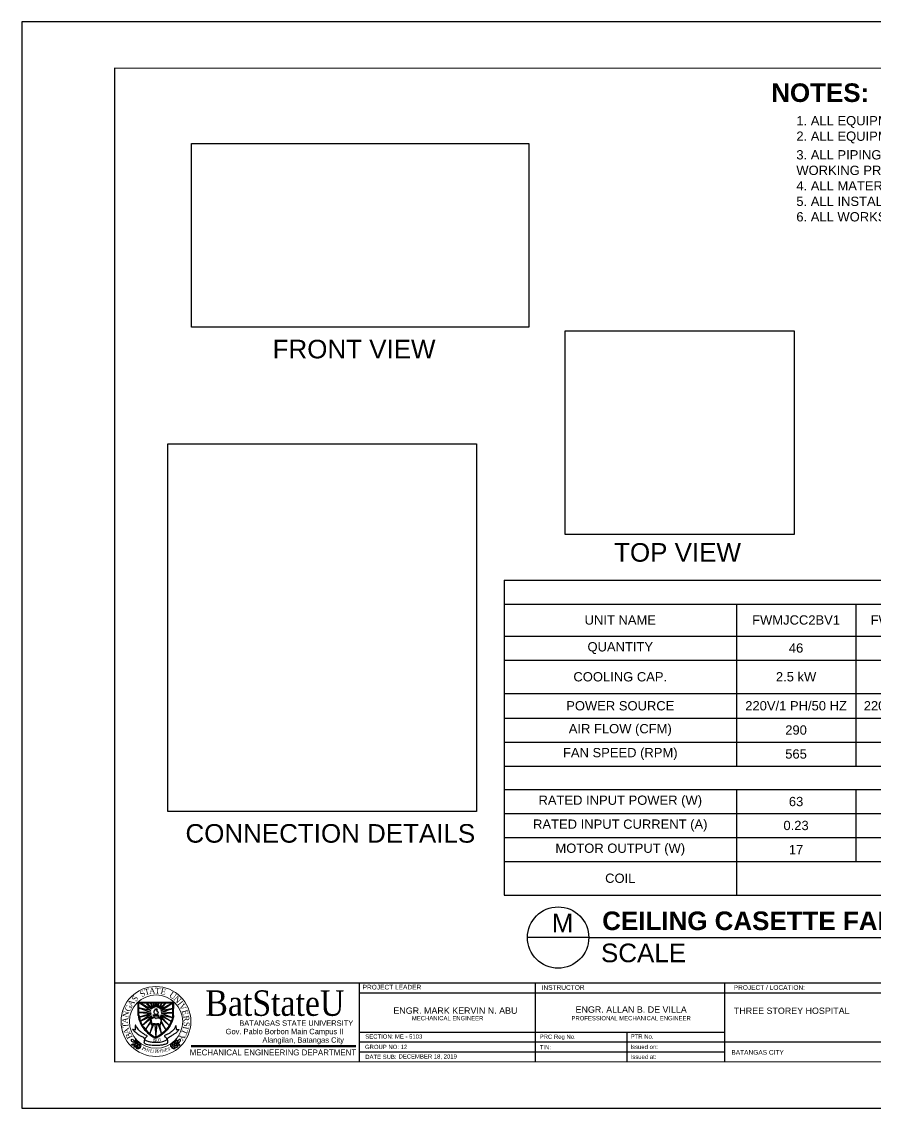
# Model space of a CAD drawing. Header units: inches. Extents: x 72.7 to 89.2, y 9.9 to 21.6.
# Drawn here: x 72.73 to 81.92, y 9.9 to 21.6 of the extents above; entities that cross this region are included whole.
import ezdxf
from ezdxf.enums import TextEntityAlignment as Align

# ---------------------------------------------------------------- set-up
doc = ezdxf.new("R2010")
doc.units = ezdxf.units.IN
doc.header["$MEASUREMENT"] = 0
for name, color, linetype in [('.1', 1, 'Continuous'), ('SHEET', 3, 'Continuous'), ('text', 7, 'Continuous'), ('WALL', 2, 'Continuous')]:
    doc.layers.add(name, color=color, linetype=linetype)
doc.layers.add('stair', color=134, linetype='Continuous', lineweight=0)
doc.layers.add('texts', color=2, linetype='Continuous', lineweight=18)
doc.styles.add('arial', font='arial.ttf')
doc.styles.add('CGOTHIC', font='GOTHIC.TTF')
doc.styles.add('GARAMOND', font='GARA.TTF')
picture_1 = doc.add_image_def('image1.jpg', size_in_pixel=(416, 370))
picture_2 = doc.add_image_def('image2.jpg', size_in_pixel=(428, 233))
picture_3 = doc.add_image_def('image3.jpg', size_in_pixel=(530, 632))

# ---------------------------------------------------------------- blocks, each defined once
blk = doc.blocks.new('*T3')
at = {"color": 0, "linetype": 'ByBlock', "lineweight": -2, "transparency": 16777216}
for p, q in [((0, 0), (10.282, 0)), ((0, 0), (0, -3.389)), ((10.282, 0), (10.282, -3.389)), ((0, -0.256), (10.282, -0.256)), ((2.5, -0.256), (2.5, -2.001)), ((3.787, -0.256), (3.787, -2.001)), ((5.052, -0.256), (5.052, -2.001)), ((6.367, -0.256), (6.367, -2.001)), ((7.661, -0.256), (7.661, -2.001)), ((8.977, -0.256), (8.977, -2.001)), ((0, -0.601), (10.282, -0.601)), ((0, -0.86), (10.282, -0.86)), ((0, -1.22), (10.282, -1.22)), ((0, -1.484), (10.282, -1.484)), ((0, -1.742), (10.282, -1.742)), ((0, -2.001), (10.282, -2.001)), ((0, -2.254), (10.282, -2.254)), ((2.5, -2.254), (2.5, -3.389)), ((3.787, -2.254), (3.787, -3.029)), ((5.052, -2.254), (5.052, -3.029)), ((6.367, -2.254), (6.367, -3.029)), ((7.661, -2.254), (7.661, -3.029)), ((8.977, -2.254), (8.977, -3.029)), ((0, -2.512), (10.282, -2.512)), ((0, -2.77), (10.282, -2.77)), ((0, -3.029), (10.282, -3.029)), ((0, -3.389), (10.282, -3.389))]:
    blk.add_line(p, q, dxfattribs=at)
at = {"color": 0, "transparency": 16777216, "char_height": 0.1, "attachment_point": 5, "style": 'arial'}
for s, insert, width in [('{\\fArial|b1|i0|c0|p34;SPECIFICATIONS}', (5.141, -0.128), 10.16192), ('UNIT NAME', (1.25, -0.428), 2.38), ('FWMJCC2BV1', (3.143, -0.428), 1.16688), ('FWMJCC4BV1', (4.419, -0.428), 1.14473), ('FWMJCC5BV1', (5.709, -0.428), 1.19529), ('FWMJC6BV1', (7.014, -0.428), 1.17454), ('FWMJC8BV1', (8.319, -0.428), 1.19578), ('FWMJC9BV1', (9.63, -0.428), 1.18469), ('{\\fArial|b0|i0|c0|p34;QUANTITY}', (1.25, -0.73), 2.38), ('{\\fArial|b0|i0|c0|p34;46}', (3.143, -0.73), 1.16688), ('{\\fArial|b0|i0|c0|p34;13}', (4.419, -0.73), 1.14473), ('5', (5.709, -0.73), 1.19529), ('{\\fArial|b0|i0|c0|p34;18}', (7.014, -0.73), 1.17454), ('{\\fArial|b0|i0|c0|p34;3}', (8.319, -0.73), 1.19578), ('{\\fArial|b0|i0|c0|p34;5}', (9.63, -0.73), 1.18469), ('COOLING CAP.', (1.25, -1.04), 2.38), ('{\\fArial|b0|i0|c0|p34;2.5 kW}', (3.143, -1.04), 1.16688), ('{\\fArial|b0|i0|c0|p34;4.1 kW}', (4.419, -1.04), 1.14473), ('{\\fArial|b0|i0|c0|p34;4.5 kW}', (5.709, -1.04), 1.19529), ('{\\fArial|b0|i0|c0|p34;6 kW}', (7.014, -1.04), 1.17454), ('{\\fArial|b0|i0|c0|p34;7.3 kW}', (8.319, -1.04), 1.19578), ('{\\fArial|b0|i0|c0|p34;8.8 kW}', (9.63, -1.04), 1.18469), ('POWER SOURCE', (1.25, -1.352), 2.38), ('{\\fArial|b0|i0|c0|p34;220V/1 PH/50 HZ}', (3.143, -1.352), 1.16688), ('{\\fArial|b0|i0|c0|p34;220V/1 PH/50 HZ}', (4.419, -1.352), 1.14473), ('{\\fArial|b0|i0|c0|p34;220V/1 PH/50 HZ}', (5.709, -1.352), 1.19529), ('{\\fArial|b0|i0|c0|p34;220V/1 PH/50 HZ}', (7.014, -1.352), 1.17454), ('{\\fArial|b0|i0|c0|p34;220V/1 PH/50 HZ}', (8.319, -1.352), 1.19578), ('{\\fArial|b0|i0|c0|p34;220V/1 PH/50 HZ}', (9.63, -1.352), 1.18469), ('AIR FLOW (CFM)', (1.25, -1.613), 2.38), ('{\\fArial|b0|i0|c0|p34;290}', (3.143, -1.613), 1.16688), ('{\\fArial|b0|i0|c0|p34;310}', (4.419, -1.613), 1.14473), ('{\\fArial|b0|i0|c0|p34;330}', (5.709, -1.613), 1.19529), ('{\\fArial|b0|i0|c0|p34;620}', (7.014, -1.613), 1.17454), ('{\\fArial|b0|i0|c0|p34;700}', (8.319, -1.613), 1.19578), ('{\\fArial|b0|i0|c0|p34;720}', (9.63, -1.613), 1.18469), ('FAN SPEED (RPM)', (1.25, -1.871), 2.38), ('{\\fArial|b0|i0|c0|p34;565}', (3.143, -1.871), 1.16688), ('{\\fArial|b0|i0|c0|p34;630}', (4.419, -1.871), 1.14473), ('{\\fArial|b0|i0|c0|p34;700}', (5.709, -1.871), 1.19529), ('{\\fArial|b0|i0|c0|p34;450}', (7.014, -1.871), 1.17454), ('{\\fArial|b0|i0|c0|p34;500}', (8.319, -1.871), 1.19578), ('{\\fArial|b0|i0|c0|p34;550}', (9.63, -1.871), 1.18469), ('{\\fArial|b1|i0|c0|p34;FAN MOTOR}', (5.141, -2.127), 10.16192), ('RATED INPUT POWER (W)', (1.25, -2.383), 2.38), ('{\\fArial|b0|i0|c0|p34;63}', (3.143, -2.383), 1.16688), ('{\\fArial|b0|i0|c0|p34;64}', (4.419, -2.383), 1.14473), ('{\\fArial|b0|i0|c0|p34;79}', (5.709, -2.383), 1.19529), ('{\\fArial|b0|i0|c0|p34;95}', (7.014, -2.383), 1.17454), ('{\\fArial|b0|i0|c0|p34;126}', (8.319, -2.383), 1.19578), ('{\\fArial|b0|i0|c0|p34;167}', (9.63, -2.383), 1.18469), ('RATED INPUT CURRENT (A)', (1.25, -2.641), 2.38), ('{\\fArial|b0|i0|c0|p34;0.23}', (3.143, -2.641), 1.16688), ('{\\fArial|b0|i0|c0|p34;0.25}', (4.419, -2.641), 1.14473), ('{\\fArial|b0|i0|c0|p34;0.32}', (5.709, -2.641), 1.19529), ('{\\fArial|b0|i0|c0|p34;0.40}', (7.014, -2.641), 1.17454), ('{\\fArial|b0|i0|c0|p34;0.45}', (8.319, -2.641), 1.19578), ('{\\fArial|b0|i0|c0|p34;0.49}', (9.63, -2.641), 1.18469), ('MOTOR OUTPUT (W)', (1.25, -2.9), 2.38), ('{\\fArial|b0|i0|c0|p34;17}', (3.143, -2.9), 1.16688), ('{\\fArial|b0|i0|c0|p34;23}', (4.419, -2.9), 1.14473), ('{\\fArial|b0|i0|c0|p34;28}', (5.709, -2.9), 1.19529), ('{\\fArial|b0|i0|c0|p34;30}', (7.014, -2.9), 1.17454), ('{\\fArial|b0|i0|c0|p34;45}', (8.319, -2.9), 1.19578), ('{\\fArial|b0|i0|c0|p34;65}', (9.63, -2.9), 1.18469), ('COIL', (1.25, -3.209), 2.38), ('7 MM COPPER', (6.391, -3.209), 7.66192)]:
    blk.add_mtext(s, dxfattribs=dict(at, insert=insert, width=width))

msp = doc.modelspace()

# ---------------------------------------------------------------- linework, layer by layer
at = {"layer": '.1', "color": 0}
for p, q in [((89.22771, 21.59507), (72.72771, 21.59507)), ((72.72771, 21.59507), (72.72771, 9.89507)), ((72.72771, 9.89507), (89.22771, 9.89507))]:
    msp.add_line(p, q, dxfattribs=at)
at = {"layer": '.1', "linetype": 'Continuous', "ltscale": 0.5}
msp.add_line((78.2577, 11.24609), (78.2577, 10.39507), dxfattribs=at)
for p, q in [((78.8345, 11.73365), (78.17395, 11.73365)), ((78.8345, 11.73365), (84.95468, 11.73365)), ((73.98138, 10.89328), (73.98138, 11.03731)), ((73.98952, 10.89902), (73.98952, 11.02683)), ((74.12748, 10.96087), (74.00482, 11.02683)), ((74.00482, 11.02683), (74.11846, 10.94825)), ((74.07787, 11.02683), (74.07246, 11.02126)), ((74.07246, 11.02126), (74.12748, 10.96087)), ((74.1374, 10.96988), (74.07787, 11.02683)), ((74.11936, 11.02683), (74.11485, 11.02683)), ((74.11485, 11.02683), (74.1374, 10.96988)), ((74.15093, 10.97619), (74.11936, 11.02683)), ((74.15093, 11.02683), (74.14138, 11.02386)), ((74.14138, 11.02386), (74.15093, 10.97619)), ((74.16445, 10.9834), (74.15093, 11.02683)), ((74.16806, 11.02683), (74.16445, 10.9834)), ((74.18069, 11.02683), (74.16806, 11.02683)), ((74.19692, 11.02683), (74.18069, 10.9843)), ((74.18069, 10.9843), (74.18069, 11.02683)), ((74.2366, 11.02683), (74.19692, 10.97799)), ((74.19692, 10.97799), (74.20323, 11.02683)), ((74.20323, 11.02683), (74.19692, 11.02683)), ((74.27809, 11.02683), (74.21045, 10.96898)), ((74.21045, 10.96898), (74.2366, 11.02683)), ((74.34663, 11.02683), (74.22037, 10.95996)), ((74.22037, 10.95996), (74.27809, 11.02683)), ((74.22668, 10.94284), (74.34663, 11.02683)), ((74.35479, 10.89794), (74.35479, 11.02683)), ((74.36293, 10.89328), (74.36558, 11.03659)), ((74.11846, 10.94825), (73.98588, 10.97709)), ((73.98588, 10.97709), (74.11846, 10.93112)), ((74.12206, 10.9167), (73.99391, 10.87772)), ((73.99391, 10.87772), (74.12297, 10.90588)), ((74.11846, 10.93112), (73.994, 10.92571)), ((73.994, 10.92571), (74.12206, 10.9167)), ((74.12297, 10.90588), (74.00628, 10.83421)), ((74.00628, 10.83421), (74.12748, 10.88966)), ((74.12748, 10.88966), (74.02839, 10.78842)), ((74.14919, 10.89092), (74.14919, 10.87416)), ((74.19561, 10.88892), (74.19561, 10.87216)), ((74.31469, 10.78639), (74.20955, 10.88155)), ((74.33769, 10.83329), (74.22037, 10.88966)), ((74.22037, 10.88966), (74.31469, 10.78639)), ((74.35479, 10.97078), (74.22668, 10.94284)), ((74.22668, 10.90048), (74.33769, 10.83329)), ((74.22668, 10.90048), (74.34923, 10.87245)), ((74.23029, 10.92932), (74.35479, 10.97078)), ((74.35479, 10.92391), (74.23029, 10.92932)), ((74.23209, 10.9167), (74.35479, 10.92391)), ((74.34923, 10.87245), (74.23209, 10.9167)), ((73.95425, 10.74092), (73.95249, 10.78673)), ((74.02839, 10.78842), (74.1365, 10.87884)), ((74.11395, 10.82837), (74.06217, 10.74269)), ((74.06217, 10.74269), (74.11575, 10.81485)), ((74.10828, 10.85524), (74.12114, 10.79617)), ((74.10898, 10.6989), (74.15002, 10.80133)), ((74.13469, 10.79231), (74.10898, 10.6989)), ((74.11825, 10.85399), (74.12789, 10.79907)), ((74.16085, 10.79862), (74.17216, 10.65937)), ((74.17216, 10.65937), (74.1861, 10.79952)), ((74.19782, 10.79862), (74.23419, 10.69799)), ((74.23419, 10.69799), (74.21406, 10.79321)), ((74.23056, 10.84917), (74.21707, 10.7981)), ((74.22237, 10.79521), (74.23812, 10.85569)), ((74.22759, 10.82025), (74.27805, 10.73821)), ((74.27805, 10.73821), (74.233, 10.83197)), ((74.3877, 10.78713), (74.38958, 10.74215)), ((73.92368, 10.74726), (73.95425, 10.74092)), ((74.38958, 10.74215), (74.41959, 10.74313))]:
    msp.add_line(p, q)
msp.add_circle((78.50422, 11.73365), 0.33027)
for points in [[(73.98138, 10.89328), (73.99307, 10.84337), (74.01742, 10.78748), (74.05079, 10.74061), (74.11753, 10.68022), (74.16263, 10.65408), (74.17165, 10.65138)], [(73.98952, 10.89902), (74.00122, 10.84911), (74.02557, 10.79323), (74.05894, 10.74636), (74.12568, 10.68597), (74.17077, 10.65983), (74.17979, 10.65712)], [(74.35479, 10.89902), (74.34309, 10.84911), (74.31874, 10.79323), (74.28537, 10.74636), (74.21863, 10.68597), (74.17354, 10.65983), (74.16452, 10.65712)], [(74.36293, 10.89328), (74.35124, 10.84337), (74.32689, 10.78748), (74.29352, 10.74061), (74.22678, 10.68022), (74.18168, 10.65408), (74.17266, 10.65138)], [(74.10828, 10.85524), (74.10813, 10.86167), (74.1176, 10.86303), (74.1279, 10.86697), (74.14043, 10.87323), (74.14919, 10.87416), (74.14919, 10.87805)], [(74.12114, 10.79617), (74.12933, 10.79029), (74.13801, 10.79231), (74.1438, 10.79848), (74.15002, 10.80133), (74.15874, 10.80133), (74.16549, 10.79992), (74.17224, 10.79655), (74.18332, 10.79896), (74.19007, 10.80088), (74.19782, 10.79862), (74.21406, 10.79321), (74.22237, 10.79521)], [(74.12789, 10.79907), (74.13705, 10.79907), (74.13849, 10.80292), (74.14476, 10.80629), (74.15536, 10.8087), (74.16549, 10.80388), (74.17175, 10.80292), (74.17995, 10.8034), (74.18622, 10.80629), (74.19537, 10.80726), (74.20116, 10.80677), (74.20646, 10.80292), (74.20935, 10.80051), (74.21707, 10.7981)], [(74.23792, 10.85494), (74.23588, 10.86215), (74.22575, 10.85974), (74.21997, 10.86263), (74.21563, 10.86793), (74.20936, 10.87178), (74.20406, 10.87564), (74.19561, 10.87564)], [(73.93726, 10.60284), (73.91915, 10.60932), (73.91078, 10.62228), (73.9097, 10.63497), (73.91132, 10.63713), (73.9224, 10.63605), (73.93347, 10.62606), (73.9378, 10.61634), (73.93915, 10.60716), (73.93915, 10.60257), (73.93807, 10.60257), (73.93564, 10.605), (73.93537, 10.605)], [(73.95484, 10.58437), (73.94459, 10.5766), (73.93, 10.57353), (73.92096, 10.57387), (73.9137, 10.5783), (73.91345, 10.58121), (73.92049, 10.58566), (73.92747, 10.58829), (73.93602, 10.5896), (73.93932, 10.59057), (73.94577, 10.58888), (73.95429, 10.58421), (73.95461, 10.58311)], [(73.9778, 10.56466), (73.96756, 10.55689), (73.95297, 10.55382), (73.94393, 10.55416), (73.93667, 10.55859), (73.93642, 10.5615), (73.94346, 10.56595), (73.95044, 10.56858), (73.95899, 10.56989), (73.96229, 10.57086), (73.96874, 10.56917), (73.97725, 10.5645), (73.97758, 10.5634)], [(73.95936, 10.59041), (73.96394, 10.60243), (73.9628, 10.6173), (73.95994, 10.62588), (73.95364, 10.6316), (73.95078, 10.63102), (73.94849, 10.62302), (73.94792, 10.61558), (73.94906, 10.607), (73.94906, 10.60357), (73.9525, 10.59785), (73.95936, 10.59099), (73.96051, 10.59099)], [(74.00293, 10.54684), (73.99269, 10.53907), (73.9781, 10.536), (73.96906, 10.53634), (73.9618, 10.54077), (73.96155, 10.54368), (73.96859, 10.54813), (73.97556, 10.55076), (73.98412, 10.55207), (73.98741, 10.55304), (73.99387, 10.55135), (74.00238, 10.54668), (74.00271, 10.54558)], [(73.98233, 10.5707), (73.98691, 10.58272), (73.98577, 10.59759), (73.9829, 10.60617), (73.97661, 10.61189), (73.97375, 10.61131), (73.97146, 10.60331), (73.97088, 10.59587), (73.97203, 10.58729), (73.97203, 10.58386), (73.97546, 10.57814), (73.98233, 10.57128), (73.98348, 10.57128)], [(74.00746, 10.55288), (74.01204, 10.5649), (74.0109, 10.57977), (74.00803, 10.58835), (74.00174, 10.59407), (73.99888, 10.59349), (73.99659, 10.58549), (73.99601, 10.57805), (73.99716, 10.56947), (73.99716, 10.56604), (74.00059, 10.56032), (74.00746, 10.55346), (74.00861, 10.55346)], [(74.33618, 10.55564), (74.33211, 10.56784), (74.33387, 10.58265), (74.33709, 10.5911), (74.34362, 10.59655), (74.34646, 10.59586), (74.34841, 10.58776), (74.34867, 10.58031), (74.34717, 10.57178), (74.34703, 10.56836), (74.34335, 10.56279), (74.33621, 10.55621), (74.33506, 10.55626)], [(74.34045, 10.54942), (74.35036, 10.54123), (74.36482, 10.53754), (74.37386, 10.5375), (74.3813, 10.54163), (74.38167, 10.54453), (74.37482, 10.54926), (74.36796, 10.55219), (74.35947, 10.55386), (74.35622, 10.55496), (74.3497, 10.55354), (74.341, 10.54923), (74.34063, 10.54815)], [(74.36203, 10.5724), (74.35796, 10.58459), (74.35973, 10.5994), (74.36295, 10.60785), (74.36947, 10.6133), (74.37231, 10.61261), (74.37426, 10.60452), (74.37452, 10.59706), (74.37302, 10.58854), (74.37288, 10.58511), (74.36921, 10.57954), (74.36206, 10.57297), (74.36091, 10.57302)], [(74.36631, 10.56617), (74.37622, 10.55798), (74.39067, 10.5543), (74.39971, 10.55426), (74.40715, 10.55839), (74.40753, 10.56128), (74.40067, 10.56602), (74.39381, 10.56894), (74.38532, 10.57061), (74.38207, 10.57171), (74.37555, 10.57029), (74.36685, 10.56599), (74.36648, 10.5649)], [(74.38581, 10.59113), (74.38173, 10.60332), (74.3835, 10.61813), (74.38672, 10.62658), (74.39325, 10.63204), (74.39608, 10.63134), (74.39804, 10.62325), (74.3983, 10.61579), (74.39679, 10.60727), (74.39665, 10.60384), (74.39298, 10.59827), (74.38583, 10.5917), (74.38469, 10.59175)], [(74.39008, 10.5849), (74.39999, 10.57671), (74.41444, 10.57303), (74.42348, 10.57299), (74.43092, 10.57712), (74.4313, 10.58001), (74.42445, 10.58475), (74.41759, 10.58768), (74.40909, 10.58934), (74.40584, 10.59044), (74.39932, 10.58902), (74.39062, 10.58472), (74.39025, 10.58363)], [(74.40841, 10.60262), (74.42677, 10.60834), (74.43568, 10.62094), (74.43729, 10.63357), (74.43576, 10.6358), (74.42465, 10.63518), (74.41316, 10.62567), (74.40844, 10.61613), (74.4067, 10.60702), (74.40651, 10.60243), (74.40759, 10.60239), (74.41012, 10.60471), (74.41039, 10.6047)]]:
    msp.add_spline(points, degree=3)
for points, end_tangent in [([(74.14688, 10.9025), (74.16146, 10.9017), (74.17664, 10.9011), (74.18683, 10.9013), (74.19581, 10.9023), (74.2008, 10.9019), (74.201, 10.89711), (74.201, 10.89312), (74.19921, 10.88952), (74.19501, 10.88893), (74.18663, 10.88813), (74.17205, 10.88813), (74.15467, 10.88773), (74.15028, 10.89032), (74.14529, 10.89352), (74.14668, 10.9027), (74.14668, 10.90369)], (-1, 0)), ([(74.11825, 10.85399), (74.13078, 10.86073), (74.13946, 10.86844), (74.14813, 10.87085), (74.15681, 10.87181), (74.16549, 10.86844), (74.16886, 10.8641), (74.17224, 10.86169), (74.17706, 10.86603), (74.18814, 10.86844), (74.19875, 10.87037), (74.21032, 10.86507), (74.21803, 10.85736), (74.22767, 10.85399), (74.23056, 10.85543), (74.23056, 10.84917)], (0, -1))]:
    msp.add_spline(points, degree=3, dxfattribs=dict(end_tangent=end_tangent))
at = {"start_tangent": (-1, 0)}
msp.add_spline([(74.17104, 10.90578), (74.15966, 10.91197), (74.15367, 10.92135), (74.15367, 10.93173), (74.15367, 10.93971), (74.15607, 10.9439), (74.15846, 10.95188), (74.16206, 10.95109), (74.16325, 10.95907), (74.16565, 10.96506), (74.16885, 10.96067), (74.17504, 10.95508), (74.17983, 10.95508), (74.17943, 10.96146), (74.17723, 10.96725), (74.17763, 10.96925), (74.18342, 10.96426), (74.18342, 10.95967), (74.18442, 10.95528), (74.18442, 10.95049), (74.18263, 10.9431), (74.18702, 10.93632), (74.19241, 10.93652), (74.19581, 10.92773), (74.19481, 10.92055), (74.18962, 10.91077), (74.18462, 10.90658), (74.17843, 10.90538), (74.17084, 10.90538), (74.17124, 10.90538)], degree=3, dxfattribs=at)
for points, knots in [([(73.9552, 10.79153), (73.94681, 10.79153), (73.9672, 10.76442), (73.97679, 10.74561), (74.0027, 10.72259), (74.03178, 10.70561), (74.05069, 10.68642), (74.08114, 10.68152), (74.07391, 10.66613), (74.06602, 10.65785), (74.05546, 10.65144), (74.04729, 10.63509), (74.07299, 10.62054), (74.10234, 10.6121), (74.13865, 10.60579), (74.16846, 10.60617), (74.20349, 10.60558), (74.24252, 10.61026), (74.2749, 10.62343), (74.29261, 10.63391), (74.29265, 10.64524), (74.28313, 10.65216), (74.27704, 10.66061), (74.26604, 10.66636), (74.26939, 10.67771), (74.27947, 10.68974), (74.30237, 10.6934), (74.32621, 10.71037), (74.34885, 10.72589), (74.36583, 10.74307), (74.3763, 10.75867), (74.38553, 10.77028), (74.38772, 10.78511), (74.3877, 10.78713)], [0, 0, 0, 0, 0.05015677, 0.09732989, 0.16941511, 0.23846923, 0.29738227, 0.34519032, 0.36160902, 0.38475292, 0.41540171, 0.43521016, 0.48008218, 0.54908588, 0.63759308, 0.69239675, 0.72818115, 0.84754613, 0.9203779, 0.94487982, 0.95929114, 0.97972207, 1.01030939, 1.0239692, 1.04625377, 1.06606424, 1.11908078, 1.17380836, 1.241086, 1.28254417, 1.31829324, 1.35059418, 1.37988475, 1.37988475, 1.37988475, 1.37988475]), ([(73.95252, 10.79051), (73.95328, 10.79139), (73.95467, 10.79201), (73.95677, 10.79197), (73.95709, 10.79197)], [3.0484676524, 3.0484676524, 3.0484676524, 3.0484676524, 3.0588690437, 3.0607909809, 3.0607909809, 3.0607909809, 3.0607909809]), ([(74.41959, 10.74313), (74.42025, 10.74316), (74.42429, 10.7424), (74.40141, 10.72094), (74.38742, 10.70252), (74.35876, 10.68664), (74.33234, 10.66886), (74.31301, 10.65329), (74.29214, 10.64647), (74.2964, 10.62478), (74.30157, 10.6075), (74.28934, 10.58637), (74.26414, 10.58161), (74.23128, 10.57308), (74.19087, 10.57), (74.15135, 10.56902), (74.11628, 10.5744), (74.08533, 10.57769), (74.06298, 10.58571), (74.05087, 10.59485), (74.04651, 10.60303), (74.05007, 10.61778), (74.05318, 10.63235), (74.04815, 10.65749), (74.0124, 10.66487), (73.98513, 10.68797), (73.95974, 10.70761), (73.93806, 10.72242), (73.9307, 10.73695), (73.9188, 10.74816), (73.92344, 10.74755), (73.92831, 10.7463)], [1.52509566, 1.52509566, 1.52509566, 1.52509566, 1.53207344, 1.58461165, 1.6335577, 1.69806939, 1.76871142, 1.82363102, 1.85615423, 1.87443349, 1.94275521, 1.95956409, 2.0138373, 2.08171566, 2.16866491, 2.25326121, 2.31812611, 2.38039581, 2.43947884, 2.45720036, 2.4700917, 2.49227239, 2.54351783, 2.56029693, 2.63925905, 2.72163109, 2.78010421, 2.83264791, 2.87108644, 2.88537242, 2.91114476, 2.91114476, 2.91114476, 2.91114476]), ([(74.16767, 10.71461), (74.16968, 10.71429), (74.17319, 10.71373), (74.17573, 10.71398), (74.17765, 10.71456)], [0, 0, 0, 0, 0.0114553424, 0.0200747395, 0.0200747395, 0.0200747395, 0.0200747395]), ([(74.16767, 10.71118), (74.16968, 10.71086), (74.17319, 10.7103), (74.17573, 10.71055), (74.17765, 10.71113)], [0, 0, 0, 0, 0.0114553424, 0.0200747395, 0.0200747395, 0.0200747395, 0.0200747395]), ([(74.16861, 10.70307), (74.17029, 10.70333), (74.1731, 10.70373), (74.17526, 10.70359), (74.17652, 10.70328)], [0.0017854758, 0.0017854758, 0.0017854758, 0.0017854758, 0.0114553424, 0.0182365583, 0.0182365583, 0.0182365583, 0.0182365583]), ([(74.16888, 10.69968), (74.17047, 10.69993), (74.17307, 10.70028), (74.1751, 10.70017), (74.17619, 10.69993)], [0.0023117887, 0.0023117887, 0.0023117887, 0.0023117887, 0.0114553424, 0.0176246016, 0.0176246016, 0.0176246016, 0.0176246016])]:
    msp.add_open_spline(points, degree=3, knots=knots)
at = {"layer": 'SHEET', "color": 1}
for p, q in [((73.72771, 11.24609), (88.72771, 11.24609)), ((76.36142, 11.24627), (76.36142, 10.39507)), ((76.36142, 11.24609), (76.36142, 10.39507)), ((78.2577, 11.24627), (78.2577, 10.39507)), ((78.2577, 11.24609), (78.2577, 10.39507)), ((80.30044, 10.39507), (80.30044, 11.24609)), ((76.36142, 11.13972), (85.76369, 11.13972)), ((76.36142, 10.71587), (80.30044, 10.71587)), ((79.24228, 10.71587), (79.24228, 10.39507)), ((76.36142, 10.60894), (82.25769, 10.60894)), ((76.36142, 10.50201), (78.07897, 10.50201)), ((76.36142, 10.50201), (80.30044, 10.50201)), ((78.2577, 10.50201), (79.97525, 10.50201))]:
    msp.add_line(p, q, dxfattribs=at)
at = {"layer": 'stair'}
for p, q in [((73.98138, 11.03731), (74.36558, 11.03659)), ((73.98952, 11.02683), (74.35479, 11.02683))]:
    msp.add_line(p, q, dxfattribs=at)
msp.add_circle((74.17283, 10.82961), 0.37608, dxfattribs=at)
at = {"layer": 'stair', "lineweight": 20}
for centre, radius in [((74.17283, 10.82961), 0.37608), ((74.17418, 10.82853), 0.28722)]:
    msp.add_circle(centre, radius, dxfattribs=at)
at = {"layer": 'texts', "color": 85, "linetype": 'Continuous', "lineweight": 50}
msp.add_line((74.55279, 10.56266), (76.32461, 10.56266), dxfattribs=at)
at = {"layer": 'WALL', "color": 1, "linetype": 'Continuous', "const_width": 0.01418}
msp.add_lwpolyline([(73.72771, 10.39507), (88.72771, 10.39507), (88.72771, 21.09507), (73.72771, 21.09507)], close=True, dxfattribs=at)

# ---------------------------------------------------------------- block references
msp.add_blockref('*T3', (77.92331, 15.58054))

# ---------------------------------------------------------------- texts
at = {"attachment_point": 1, "style": 'arial'}
for s, width, gutter_width, heights, insert, char_height in [('{\\fArial|b1|i0|c0|p34;NOTES:}', 6.3751209, 0, [0.43703], (80.79883, 20.93106), 0.2), ('\\A1;1. ALL EQUIPMENT SHALL BE INSTALLED IN APPROXIMATE LOCATIONS AS SHOWN IN THE DRAWING\\P2. ALL EQUIPMENT SHALL BE MOUNTED ON OR SUPPORTED BY VIBRATION INSULATOR OR ASSEMBLIES\\P3. ALL PIPING SHALL BE LEAK TESTED WITH A PRESSURE OF AT LEAST 1 {\\H0.7x;\\S1/2;} TIMES THE DESIGN WORKING PRESSURE\\P4. ALL MATERIALS TO BE USED SHALL BE NEW AND CLEAN\\P5. ALL INSTALLATION WORK SHALL BE DONE IN A NEAT AND WORKMAN LIKE MANNER \\P6. ALL WORKS SHALL BE GUARANTEED FOR A PERIOD OF ONE YEAR AFTER DATE ACCEPTANCE', 6.963892, 1, [1.55599], (81.06929, 20.5795), 0.1), ('FRONT VIEW', 2.0577831, 1, [0], (75.42977, 18.17025), 0.2), ('TOP VIEW', 1.4787642, 1, [0], (79.10699, 15.98081), 0.2), ('CONNECTION DETAILS', 3.206463, 1, [0], (74.49107, 12.95494), 0.2), ('M', 0.0385532, 1, [0], (78.43604, 11.98976), 0.2), ('{\\fArial|b1|i0|c0|p34;CEILING CASETTE FAN COIL UNIT DETAILS}', 6.1984008, 1, [0], (78.97907, 12.01384), 0.2), ('SCALE                                                         NTS', 6.0040645, 1, [0], (78.96544, 11.668), 0.2)]:
    msp.add_mtext_dynamic_manual_height_columns(s, width=width, gutter_width=gutter_width, heights=heights, dxfattribs=dict(at, insert=insert, char_height=char_height))
at = {"attachment_point": 1}
for s, insert, char_height, width, rotation in [('{\\fTimes New Roman|b0|i0|c0|p18;\\C1;S}', (73.98913, 11.14202), 0.0626808, 4.9319098, 33.231794), ('{\\fTimes New Roman|b0|i0|c0|p18;\\C1;T}', (74.04161, 11.1714), 0.0626808, 4.9319098, 14.44799), ('{\\fTimes New Roman|b0|i0|c0|p18;\\C1;A}', (74.09532, 11.18751), 0.0626808, 4.9319098, 5.718517), ('{\\fTimes New Roman|b0|i0|c0|p18;\\C1;T}', (74.16449, 11.19328), 0.0626808, 0.053068, 356.815034), ('{\\fTimes New Roman|b0|i0|c0|p18;\\C1;E}', (74.23041, 11.1885), 0.0626808, 4.9319098, 348.690449), ('{\\fTimes New Roman|b0|i0|c0|p18;\\C1;U}', (74.34543, 11.15384), 0.0626808, 4.9319098, 323.501255), ('{\\fTimes New Roman|b0|i0|c0|p18;\\C1;G}', (73.83315, 10.95444), 0.0626808, 4.9319098, 65.934744), ('{\\fTimes New Roman|b0|i0|c0|p18;\\C1;A}', (73.86051, 11.01875), 0.0626808, 4.9319098, 56.110392), ('{\\fTimes New Roman|b0|i0|c0|p18;\\C1;S}', (73.90626, 11.07308), 0.0626808, 4.9319098, 56.110392), ('{\\fTimes New Roman|b0|i0|c0|p18;\\C1;N}', (74.40137, 11.11109), 0.0626808, 4.9319098, 314.135636), ('{\\fTimes New Roman|b0|i0|c0|p18;\\C1;I}', (74.45126, 11.0589), 0.0626808, 4.9319098, 308.645401), ('{\\fTimes New Roman|b0|i0|c0|p18;\\C1;V}', (74.47311, 11.03078), 0.0626808, 4.9319098, 298.200173), ('{\\fTimes New Roman|b0|i0|c0|p18;\\C1;N}', (73.8126, 10.88161), 0.0626808, 4.9319098, 77.561612), ('{\\fTimes New Roman|b0|i0|c0|p18;\\C1;E}', (74.51044, 10.96237), 0.0626808, 4.9319098, 285.478678), ('{\\fTimes New Roman|b0|i0|c0|p18;\\C1;R}', (74.52839, 10.89728), 0.0626808, 4.9319098, 276.199548), ('{\\fTimes New Roman|b0|i0|c0|p18;\\C1;A}', (73.80749, 10.8094), 0.0626808, 4.9319098, 85.537049), ('{\\fTimes New Roman|b0|i0|c0|p18;\\C1;T}', (73.81592, 10.75606), 0.0626808, 4.9319098, 94.266522), ('{\\fTimes New Roman|b0|i0|c0|p18;\\C1;A}', (73.83824, 10.68416), 0.0626808, 4.9319098, 110.366728), ('{\\fTimes New Roman|b0|i0|c0|p18;\\C1;I}', (74.52932, 10.76969), 0.0626808, 4.9319098, 259.810801), ('{\\fTimes New Roman|b0|i0|c0|p18;\\C1;S}', (74.53625, 10.82382), 0.0626808, 4.9319098, 266.058573), ('{\\fTimes New Roman|b0|i0|c0|p18;\\C1;B}', (73.86842, 10.63331), 0.0626808, 4.9319098, 115.184082), ('{\\fTimes New Roman|b0|i0|c0|p18;\\C1;1}', (74.13717, 10.65074), 0.0351012, 4.9319098, 350.696744), ('{\\fTimes New Roman|b0|i0|c0|p18;\\C1;9}', (74.15075, 10.64713), 0.0351012, 4.9319098, 359.89652), ('{\\fTimes New Roman|b0|i0|c0|p18;\\C1;3}', (74.19575, 10.64682), 0.0351012, 4.9319098, 14.572685), ('{\\fTimes New Roman|b0|i0|c0|p18;\\C1;Y}', (74.4965, 10.67063), 0.0626808, 4.9319098, 237.493978), ('{\\fTimes New Roman|b0|i0|c0|p18;\\C1;T}', (74.52151, 10.72908), 0.0626808, 4.9319098, 245.977986), ('{\\fTimes New Roman|b0|i0|c0|p18;\\C1;P}', (74.03383, 10.56035), 0.0351012, 4.9319098, 333.244975), ('{\\fTimes New Roman|b0|i0|c0|p18;\\C1;P}', (74.0348, 10.56035), 0.0351012, 4.9319098, 333.244975), ('{\\fTimes New Roman|b0|i0|c0|p18;\\C1;H}', (74.0558, 10.54794), 0.0351012, 4.9319098, 342.36893), ('{\\fTimes New Roman|b0|i0|c0|p18;\\C1;I}', (74.09156, 10.53633), 0.0351012, 4.9319098, 350.744632), ('{\\fTimes New Roman|b0|i0|c0|p18;\\C1;L}', (74.1132, 10.53312), 0.0351012, 4.9319098, 350.696744), ('{\\fTimes New Roman|b0|i0|c0|p18;\\C1;0}', (74.17677, 10.6464), 0.0351012, 4.9319098, 359.89652), ('{\\fTimes New Roman|b0|i0|c0|p18;\\C1;N}', (74.22717, 10.52772), 0.0351012, 4.9319098, 12.924469), ('{\\fTimes New Roman|b0|i0|c0|p18;\\C1;E}', (74.2642, 10.53706), 0.0351012, 4.9319098, 14.572685), ('{\\fTimes New Roman|b0|i0|c0|p18;\\C1;S}', (74.29397, 10.54564), 0.0351012, 4.9319098, 14.572685), ('{\\fTimes New Roman|b0|i0|c0|p18;\\C1;I}', (74.14246, 10.52762), 0.0351012, 4.9319098, 357.832532), ('{\\fTimes New Roman|b0|i0|c0|p18;\\C1;P}', (74.16009, 10.526), 0.0351012, 4.9319098, 359.89652), ('{\\fTimes New Roman|b0|i0|c0|p18;\\C1;P}', (74.18224, 10.52486), 0.0351012, 4.9319098, 7.516181), ('{\\fTimes New Roman|b0|i0|c0|p18;\\C1;I}', (74.20908, 10.52613), 0.0351012, 4.9319098, 9.039112)]:
    msp.add_mtext(s, dxfattribs=dict(at, insert=insert, char_height=char_height, width=width, rotation=rotation))
at = {"color": 250, "linetype": 'Continuous', "lineweight": 0, "insert": (74.53708, 10.52816), "char_height": 0.0638266, "width": 1.948843, "attachment_point": 1}
msp.add_mtext('{\\fCentury Gothic|b0|i0|c0|p34;\\C7;MECHANICAL ENGINEERING DEPARTMENT}', dxfattribs=at)
at = {"layer": 'text', "width": 1}
for s, height, style, p in [('BatStateU', 0.274287, 'GARAMOND', (75.4536, 10.89048)), ('BATANGAS STATE UNIVERSITY', 0.0583836, 'CGOTHIC', (75.68397, 10.78302)), ('Gov. Pablo Borbon Main Campus II', 0.0583836, 'CGOTHIC', (75.55781, 10.69242)), ('Alangilan, Batangas City', 0.0583836, 'CGOTHIC', (75.75859, 10.60116))]:
    msp.add_text(s, height=height, dxfattribs=dict(at, style=style)).set_placement(p, align=Align.CENTER)
at = {"layer": 'text', "style": 'arial'}
for s, height, p in [('PROJECT LEADER', 0.05054, (76.39858, 11.17429)), ('INSTRUCTOR', 0.050529, (78.32631, 11.16979)), ('PROJECT / LOCATION:', 0.0505294, (80.39432, 11.16979)), ('PROJECT / LOCATION:', 0.0505294, (80.39432, 11.16979)), ('PROJECT / LOCATION:', 0.0505294, (80.39432, 11.16979)), ('ENGR. MARK KERVIN N. ABU', 0.0685709, (76.73005, 10.91221)), ('MECHANICAL ENGINEER', 0.0457139, (76.92892, 10.84226)), ('PROFESSIONAL MECHANICAL ENGINEER', 0.0457139, (78.64769, 10.84226)), ('ENGR. ALLAN B. DE VILLA', 0.0685709, (78.69181, 10.92344)), ('THREE STOREY HOSPITAL', 0.0685709, (80.3968, 10.9108)), ('SECTION: ME - 5103', 0.0457139, (76.42755, 10.64489)), ('PRC Reg No.', 0.0457139, (78.30617, 10.64268)), ('PTR No.', 0.045714, (79.28583, 10.64489)), ('GROUP NO: 12', 0.0457139, (76.42448, 10.53303)), ('TIN:', 0.045714, (78.30617, 10.52926)), ('Issued on:', 0.045714, (79.28276, 10.53303)), ('DATE SUB:', 0.045714, (76.42702, 10.42609)), ('DECEMBER 18, 2019', 0.0457139, (76.78545, 10.43048)), ('Issued at:', 0.045714, (79.28533, 10.42609)), ('BATANGAS CITY', 0.0505294, (80.36981, 10.47185))]:
    msp.add_text(s, height=height, dxfattribs=at).set_placement(p)

# ---------------------------------------------------------------- pictures from other files: only their frames are drawn
image = msp.add_image(picture_2, insert=(74.55742, 18.30673), size_in_units=(3.6304, 1.97636))
image.dxf.flags = 7
image = msp.add_image(picture_1, insert=(78.5794, 16.07398), size_in_units=(2.46508, 2.1925))
image.dxf.flags = 7
image = msp.add_image(picture_3, insert=(74.30283, 13.09014), size_in_units=(3.32111, 3.96027))
image.dxf.flags = 7

doc.saveas('drawing.dxf')
